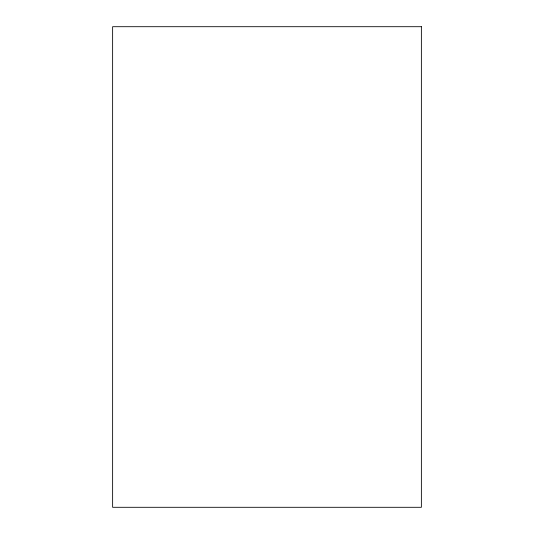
<?xml version="1.0" encoding="UTF-8"?>
<svg xmlns="http://www.w3.org/2000/svg" width="534" height="534" viewBox="0 0 534 534"><rect width="100%" height="100%" fill="white"/><g stroke="black" fill="none" stroke-linecap="round" stroke-linejoin="round"><path stroke-width="0.8" d="M421.373 26.7L112.627 26.7L112.627 507.3L421.373 507.3L421.373 26.7"/></g></svg>
